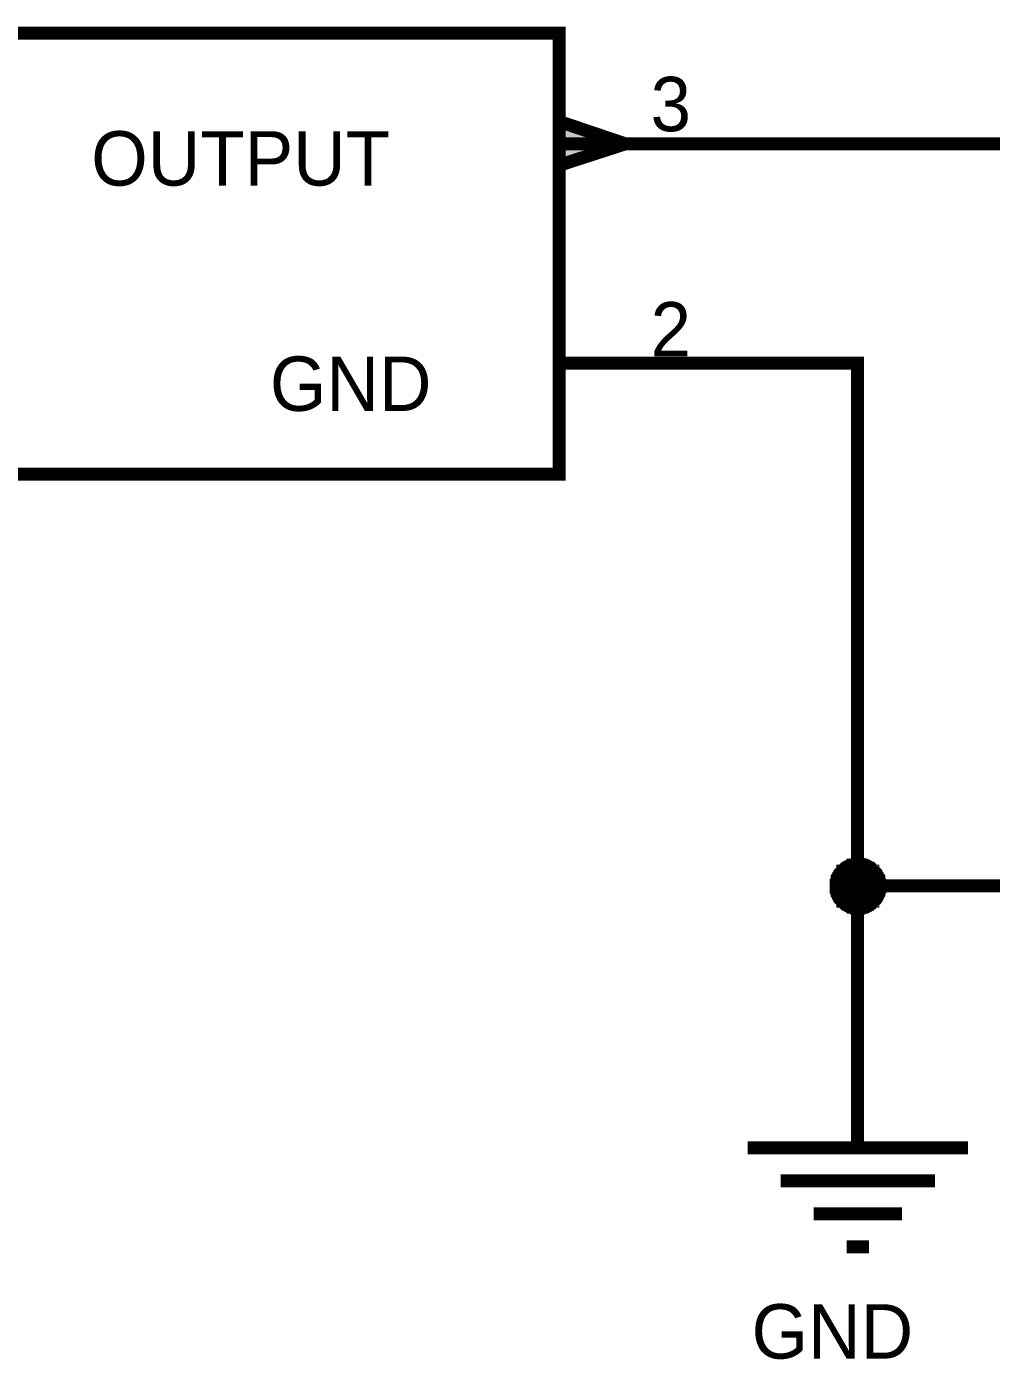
# Model space of a CAD drawing. Header units: millimetres. Extents: x 0 to 800, y 0 to 567.
# Drawn here: x 699.34 to 721.59, y 418.57 to 449.31 of the extents above; entities that cross this region are included whole.
import ezdxf

# ---------------------------------------------------------------- set-up
doc = ezdxf.new("R2010")
doc.units = ezdxf.units.MM
doc.layers.add('Sheet', color=255, linetype='Continuous')

msp = doc.modelspace()

# ---------------------------------------------------------------- linework, layer by layer
at = {"layer": 'Sheet'}
for points, const_width in [([(683.691, 449.162), (711.623, 449.162), (711.623, 438.993), (683.691, 438.993), (683.691, 449.162)], 0.3), ([(683.691, 449.162), (683.691, 438.993), (711.623, 438.993), (711.623, 449.162), (683.691, 449.162), (683.691, 449.162)], 0.0991), ([(713.146, 446.609), (711.623, 447.124), (711.623, 446.116), (713.146, 446.609)], 0.3), ([(713.146, 446.609), (711.623, 447.124), (711.623, 446.116), (713.146, 446.609)], 0.0991)]:
    msp.add_lwpolyline(points, close=True, dxfattribs=dict(at, const_width=const_width))
for points, const_width in [([(711.623, 446.609), (716.708, 446.609)], 0.3), ([(716.708, 446.609), (732.006, 446.609), (732.006, 444.481)], 0.3), ([(711.623, 441.547), (716.708, 441.547)], 0.3), ([(716.708, 441.547), (718.5, 441.547), (718.5, 429.496), (718.5, 425.98)], 0.3), ([(732.006, 431.781), (732.006, 429.496), (718.5, 429.496)], 0.3), ([(718.007, 429.496), (718.007, 429.519), (718.007, 429.541), (718.007, 429.564), (718.007, 429.586), (718.029, 429.608), (718.029, 429.631), (718.029, 429.676), (718.052, 429.698), (718.052, 429.698), (718.074, 429.72), (718.074, 429.743), (718.096, 429.765), (718.096, 429.788), (718.119, 429.81), (718.141, 429.832), (718.164, 429.832), (718.164, 429.855), (718.186, 429.877), (718.208, 429.9), (718.231, 429.9), (718.253, 429.922), (718.276, 429.922), (718.298, 429.944), (718.298, 429.944), (718.32, 429.967), (718.365, 429.967), (718.388, 429.967), (718.41, 429.989), (718.432, 429.989), (718.455, 429.989), (718.477, 429.989), (718.5, 429.989)], 0.3), ([(718.007, 429.496), (718.007, 429.519), (718.007, 429.541), (718.007, 429.564), (718.007, 429.586), (718.029, 429.608), (718.029, 429.631), (718.029, 429.676), (718.052, 429.698), (718.052, 429.698), (718.074, 429.72), (718.074, 429.743), (718.096, 429.765), (718.096, 429.788), (718.119, 429.81), (718.141, 429.832), (718.164, 429.832), (718.164, 429.855), (718.186, 429.877), (718.208, 429.9), (718.231, 429.9), (718.253, 429.922), (718.276, 429.922), (718.298, 429.944), (718.298, 429.944), (718.32, 429.967), (718.365, 429.967), (718.388, 429.967), (718.41, 429.989), (718.432, 429.989), (718.455, 429.989), (718.477, 429.989), (718.5, 429.989)], 0.3), ([(718.007, 429.496), (718.007, 429.519), (718.007, 429.541), (718.007, 429.564), (718.007, 429.586), (718.029, 429.608), (718.029, 429.631), (718.029, 429.676), (718.052, 429.698), (718.052, 429.698), (718.074, 429.72), (718.074, 429.743), (718.096, 429.765), (718.096, 429.788), (718.119, 429.81), (718.141, 429.832), (718.164, 429.832), (718.164, 429.855), (718.186, 429.877), (718.208, 429.9), (718.231, 429.9), (718.253, 429.922), (718.276, 429.922), (718.298, 429.944), (718.298, 429.944), (718.32, 429.967), (718.365, 429.967), (718.388, 429.967), (718.41, 429.989), (718.432, 429.989), (718.455, 429.989), (718.477, 429.989), (718.5, 429.989)], 0.3), ([(718.007, 429.496), (718.007, 429.519), (718.007, 429.541), (718.007, 429.564), (718.007, 429.586), (718.029, 429.608), (718.029, 429.631), (718.029, 429.676), (718.052, 429.698), (718.052, 429.698), (718.074, 429.72), (718.074, 429.743), (718.096, 429.765), (718.096, 429.788), (718.119, 429.81), (718.141, 429.832), (718.164, 429.832), (718.164, 429.855), (718.186, 429.877), (718.208, 429.9), (718.231, 429.9), (718.253, 429.922), (718.276, 429.922), (718.298, 429.944), (718.298, 429.944), (718.32, 429.967), (718.365, 429.967), (718.388, 429.967), (718.41, 429.989), (718.432, 429.989), (718.455, 429.989), (718.477, 429.989), (718.5, 429.989)], 0.3), ([(718.5, 429.989), (718.5, 429.989)], 0.3), ([(718.5, 429.989), (718.522, 429.989), (718.544, 429.989), (718.589, 429.989), (718.612, 429.989), (718.634, 429.967), (718.656, 429.967), (718.679, 429.967), (718.701, 429.944), (718.724, 429.944), (718.746, 429.922), (718.768, 429.922), (718.791, 429.9), (718.813, 429.9), (718.836, 429.877), (718.858, 429.855), (718.858, 429.832), (718.88, 429.832), (718.903, 429.81), (718.925, 429.788), (718.925, 429.765), (718.948, 429.743), (718.948, 429.72), (718.97, 429.698), (718.97, 429.698), (718.992, 429.676), (718.992, 429.631), (718.992, 429.608), (719.015, 429.586), (719.015, 429.564), (719.015, 429.541), (719.015, 429.519), (719.015, 429.496)], 0.3), ([(718.5, 429.989), (718.5, 429.989)], 0.3), ([(718.5, 429.989), (718.522, 429.989), (718.544, 429.989), (718.589, 429.989), (718.612, 429.989), (718.634, 429.967), (718.656, 429.967), (718.679, 429.967), (718.701, 429.944), (718.724, 429.944), (718.746, 429.922), (718.768, 429.922), (718.791, 429.9), (718.813, 429.9), (718.836, 429.877), (718.858, 429.855), (718.858, 429.832), (718.88, 429.832), (718.903, 429.81), (718.925, 429.788), (718.925, 429.765), (718.948, 429.743), (718.948, 429.72), (718.97, 429.698), (718.97, 429.698), (718.992, 429.676), (718.992, 429.631), (718.992, 429.608), (719.015, 429.586), (719.015, 429.564), (719.015, 429.541), (719.015, 429.519), (719.015, 429.496)], 0.3), ([(718.5, 429.989), (718.5, 429.989)], 0.3), ([(718.5, 429.989), (718.522, 429.989), (718.544, 429.989), (718.589, 429.989), (718.612, 429.989), (718.634, 429.967), (718.656, 429.967), (718.679, 429.967), (718.701, 429.944), (718.724, 429.944), (718.746, 429.922), (718.768, 429.922), (718.791, 429.9), (718.813, 429.9), (718.836, 429.877), (718.858, 429.855), (718.858, 429.832), (718.88, 429.832), (718.903, 429.81), (718.925, 429.788), (718.925, 429.765), (718.948, 429.743), (718.948, 429.72), (718.97, 429.698), (718.97, 429.698), (718.992, 429.676), (718.992, 429.631), (718.992, 429.608), (719.015, 429.586), (719.015, 429.564), (719.015, 429.541), (719.015, 429.519), (719.015, 429.496)], 0.3), ([(718.5, 429.989), (718.5, 429.989)], 0.3), ([(718.5, 429.989), (718.522, 429.989), (718.544, 429.989), (718.589, 429.989), (718.612, 429.989), (718.634, 429.967), (718.656, 429.967), (718.679, 429.967), (718.701, 429.944), (718.724, 429.944), (718.746, 429.922), (718.768, 429.922), (718.791, 429.9), (718.813, 429.9), (718.836, 429.877), (718.858, 429.855), (718.858, 429.832), (718.88, 429.832), (718.903, 429.81), (718.925, 429.788), (718.925, 429.765), (718.948, 429.743), (718.948, 429.72), (718.97, 429.698), (718.97, 429.698), (718.992, 429.676), (718.992, 429.631), (718.992, 429.608), (719.015, 429.586), (719.015, 429.564), (719.015, 429.541), (719.015, 429.519), (719.015, 429.496)], 0.3), ([(718.007, 429.496), (718.007, 429.519), (718.007, 429.541), (718.007, 429.564), (718.007, 429.586), (718.029, 429.608), (718.029, 429.631), (718.029, 429.676), (718.052, 429.698), (718.052, 429.698), (718.074, 429.72), (718.074, 429.743), (718.096, 429.765), (718.096, 429.788), (718.119, 429.81), (718.141, 429.832), (718.164, 429.832), (718.164, 429.855), (718.186, 429.877), (718.208, 429.9), (718.231, 429.9), (718.253, 429.922), (718.276, 429.922), (718.298, 429.944), (718.298, 429.944), (718.32, 429.967), (718.365, 429.967), (718.388, 429.967), (718.41, 429.989), (718.432, 429.989), (718.455, 429.989), (718.477, 429.989), (718.5, 429.989)], 0.0991), ([(718.007, 429.496), (718.007, 429.519), (718.007, 429.541), (718.007, 429.564), (718.007, 429.586), (718.029, 429.608), (718.029, 429.631), (718.029, 429.676), (718.052, 429.698), (718.052, 429.698), (718.074, 429.72), (718.074, 429.743), (718.096, 429.765), (718.096, 429.788), (718.119, 429.81), (718.141, 429.832), (718.164, 429.832), (718.164, 429.855), (718.186, 429.877), (718.208, 429.9), (718.231, 429.9), (718.253, 429.922), (718.276, 429.922), (718.298, 429.944), (718.298, 429.944), (718.32, 429.967), (718.365, 429.967), (718.388, 429.967), (718.41, 429.989), (718.432, 429.989), (718.455, 429.989), (718.477, 429.989), (718.5, 429.989)], 0.0991), ([(718.007, 429.496), (718.007, 429.519), (718.007, 429.541), (718.007, 429.564), (718.007, 429.586), (718.029, 429.608), (718.029, 429.631), (718.029, 429.676), (718.052, 429.698), (718.052, 429.698), (718.074, 429.72), (718.074, 429.743), (718.096, 429.765), (718.096, 429.788), (718.119, 429.81), (718.141, 429.832), (718.164, 429.832), (718.164, 429.855), (718.186, 429.877), (718.208, 429.9), (718.231, 429.9), (718.253, 429.922), (718.276, 429.922), (718.298, 429.944), (718.298, 429.944), (718.32, 429.967), (718.365, 429.967), (718.388, 429.967), (718.41, 429.989), (718.432, 429.989), (718.455, 429.989), (718.477, 429.989), (718.5, 429.989)], 0.0991), ([(718.007, 429.496), (718.007, 429.519), (718.007, 429.541), (718.007, 429.564), (718.007, 429.586), (718.029, 429.608), (718.029, 429.631), (718.029, 429.676), (718.052, 429.698), (718.052, 429.698), (718.074, 429.72), (718.074, 429.743), (718.096, 429.765), (718.096, 429.788), (718.119, 429.81), (718.141, 429.832), (718.164, 429.832), (718.164, 429.855), (718.186, 429.877), (718.208, 429.9), (718.231, 429.9), (718.253, 429.922), (718.276, 429.922), (718.298, 429.944), (718.298, 429.944), (718.32, 429.967), (718.365, 429.967), (718.388, 429.967), (718.41, 429.989), (718.432, 429.989), (718.455, 429.989), (718.477, 429.989), (718.5, 429.989)], 0.0991), ([(718.5, 429.989), (718.5, 429.989)], 0.0991), ([(718.5, 429.989), (718.522, 429.989), (718.544, 429.989), (718.589, 429.989), (718.612, 429.989), (718.634, 429.967), (718.656, 429.967), (718.679, 429.967), (718.701, 429.944), (718.724, 429.944), (718.746, 429.922), (718.768, 429.922), (718.791, 429.9), (718.813, 429.9), (718.836, 429.877), (718.858, 429.855), (718.858, 429.832), (718.88, 429.832), (718.903, 429.81), (718.925, 429.788), (718.925, 429.765), (718.948, 429.743), (718.948, 429.72), (718.97, 429.698), (718.97, 429.698), (718.992, 429.676), (718.992, 429.631), (718.992, 429.608), (719.015, 429.586), (719.015, 429.564), (719.015, 429.541), (719.015, 429.519), (719.015, 429.496)], 0.0991), ([(718.5, 429.989), (718.5, 429.989)], 0.0991), ([(718.5, 429.989), (718.522, 429.989), (718.544, 429.989), (718.589, 429.989), (718.612, 429.989), (718.634, 429.967), (718.656, 429.967), (718.679, 429.967), (718.701, 429.944), (718.724, 429.944), (718.746, 429.922), (718.768, 429.922), (718.791, 429.9), (718.813, 429.9), (718.836, 429.877), (718.858, 429.855), (718.858, 429.832), (718.88, 429.832), (718.903, 429.81), (718.925, 429.788), (718.925, 429.765), (718.948, 429.743), (718.948, 429.72), (718.97, 429.698), (718.97, 429.698), (718.992, 429.676), (718.992, 429.631), (718.992, 429.608), (719.015, 429.586), (719.015, 429.564), (719.015, 429.541), (719.015, 429.519), (719.015, 429.496)], 0.0991), ([(718.5, 429.989), (718.5, 429.989)], 0.0991), ([(718.5, 429.989), (718.522, 429.989), (718.544, 429.989), (718.589, 429.989), (718.612, 429.989), (718.634, 429.967), (718.656, 429.967), (718.679, 429.967), (718.701, 429.944), (718.724, 429.944), (718.746, 429.922), (718.768, 429.922), (718.791, 429.9), (718.813, 429.9), (718.836, 429.877), (718.858, 429.855), (718.858, 429.832), (718.88, 429.832), (718.903, 429.81), (718.925, 429.788), (718.925, 429.765), (718.948, 429.743), (718.948, 429.72), (718.97, 429.698), (718.97, 429.698), (718.992, 429.676), (718.992, 429.631), (718.992, 429.608), (719.015, 429.586), (719.015, 429.564), (719.015, 429.541), (719.015, 429.519), (719.015, 429.496)], 0.0991), ([(718.5, 429.989), (718.5, 429.989)], 0.0991), ([(718.5, 429.989), (718.522, 429.989), (718.544, 429.989), (718.589, 429.989), (718.612, 429.989), (718.634, 429.967), (718.656, 429.967), (718.679, 429.967), (718.701, 429.944), (718.724, 429.944), (718.746, 429.922), (718.768, 429.922), (718.791, 429.9), (718.813, 429.9), (718.836, 429.877), (718.858, 429.855), (718.858, 429.832), (718.88, 429.832), (718.903, 429.81), (718.925, 429.788), (718.925, 429.765), (718.948, 429.743), (718.948, 429.72), (718.97, 429.698), (718.97, 429.698), (718.992, 429.676), (718.992, 429.631), (718.992, 429.608), (719.015, 429.586), (719.015, 429.564), (719.015, 429.541), (719.015, 429.519), (719.015, 429.496)], 0.0991), ([(718.5, 428.981), (718.477, 428.981), (718.455, 428.981), (718.432, 428.981), (718.41, 428.981), (718.388, 429.004), (718.365, 429.004), (718.32, 429.004), (718.298, 429.026), (718.298, 429.026), (718.276, 429.048), (718.253, 429.048), (718.231, 429.071), (718.208, 429.071), (718.186, 429.093), (718.164, 429.116), (718.164, 429.138), (718.141, 429.138), (718.119, 429.16), (718.096, 429.183), (718.096, 429.205), (718.074, 429.228), (718.074, 429.25), (718.052, 429.272), (718.052, 429.295), (718.029, 429.317), (718.029, 429.34), (718.029, 429.362), (718.007, 429.384), (718.007, 429.407), (718.007, 429.452), (718.007, 429.474), (718.007, 429.496)], 0.3), ([(718.007, 429.496), (718.007, 429.496)], 0.3), ([(718.5, 428.981), (718.477, 428.981), (718.455, 428.981), (718.432, 428.981), (718.41, 428.981), (718.388, 429.004), (718.365, 429.004), (718.32, 429.004), (718.298, 429.026), (718.298, 429.026), (718.276, 429.048), (718.253, 429.048), (718.231, 429.071), (718.208, 429.071), (718.186, 429.093), (718.164, 429.116), (718.164, 429.138), (718.141, 429.138), (718.119, 429.16), (718.096, 429.183), (718.096, 429.205), (718.074, 429.228), (718.074, 429.25), (718.052, 429.272), (718.052, 429.295), (718.029, 429.317), (718.029, 429.34), (718.029, 429.362), (718.007, 429.384), (718.007, 429.407), (718.007, 429.452), (718.007, 429.474), (718.007, 429.496)], 0.3), ([(718.007, 429.496), (718.007, 429.496)], 0.3), ([(718.5, 428.981), (718.477, 428.981), (718.455, 428.981), (718.432, 428.981), (718.41, 428.981), (718.388, 429.004), (718.365, 429.004), (718.32, 429.004), (718.298, 429.026), (718.298, 429.026), (718.276, 429.048), (718.253, 429.048), (718.231, 429.071), (718.208, 429.071), (718.186, 429.093), (718.164, 429.116), (718.164, 429.138), (718.141, 429.138), (718.119, 429.16), (718.096, 429.183), (718.096, 429.205), (718.074, 429.228), (718.074, 429.25), (718.052, 429.272), (718.052, 429.295), (718.029, 429.317), (718.029, 429.34), (718.029, 429.362), (718.007, 429.384), (718.007, 429.407), (718.007, 429.452), (718.007, 429.474), (718.007, 429.496)], 0.3), ([(718.007, 429.496), (718.007, 429.496)], 0.3), ([(718.5, 428.981), (718.477, 428.981), (718.455, 428.981), (718.432, 428.981), (718.41, 428.981), (718.388, 429.004), (718.365, 429.004), (718.32, 429.004), (718.298, 429.026), (718.298, 429.026), (718.276, 429.048), (718.253, 429.048), (718.231, 429.071), (718.208, 429.071), (718.186, 429.093), (718.164, 429.116), (718.164, 429.138), (718.141, 429.138), (718.119, 429.16), (718.096, 429.183), (718.096, 429.205), (718.074, 429.228), (718.074, 429.25), (718.052, 429.272), (718.052, 429.295), (718.029, 429.317), (718.029, 429.34), (718.029, 429.362), (718.007, 429.384), (718.007, 429.407), (718.007, 429.452), (718.007, 429.474), (718.007, 429.496)], 0.3), ([(718.007, 429.496), (718.007, 429.496)], 0.3), ([(718.5, 428.981), (718.477, 428.981), (718.455, 428.981), (718.432, 428.981), (718.41, 428.981), (718.388, 429.004), (718.365, 429.004), (718.32, 429.004), (718.298, 429.026), (718.298, 429.026), (718.276, 429.048), (718.253, 429.048), (718.231, 429.071), (718.208, 429.071), (718.186, 429.093), (718.164, 429.116), (718.164, 429.138), (718.141, 429.138), (718.119, 429.16), (718.096, 429.183), (718.096, 429.205), (718.074, 429.228), (718.074, 429.25), (718.052, 429.272), (718.052, 429.295), (718.029, 429.317), (718.029, 429.34), (718.029, 429.362), (718.007, 429.384), (718.007, 429.407), (718.007, 429.452), (718.007, 429.474), (718.007, 429.496)], 0.0991), ([(718.007, 429.496), (718.007, 429.496)], 0.0991), ([(718.5, 428.981), (718.477, 428.981), (718.455, 428.981), (718.432, 428.981), (718.41, 428.981), (718.388, 429.004), (718.365, 429.004), (718.32, 429.004), (718.298, 429.026), (718.298, 429.026), (718.276, 429.048), (718.253, 429.048), (718.231, 429.071), (718.208, 429.071), (718.186, 429.093), (718.164, 429.116), (718.164, 429.138), (718.141, 429.138), (718.119, 429.16), (718.096, 429.183), (718.096, 429.205), (718.074, 429.228), (718.074, 429.25), (718.052, 429.272), (718.052, 429.295), (718.029, 429.317), (718.029, 429.34), (718.029, 429.362), (718.007, 429.384), (718.007, 429.407), (718.007, 429.452), (718.007, 429.474), (718.007, 429.496)], 0.0991), ([(718.007, 429.496), (718.007, 429.496)], 0.0991), ([(718.5, 428.981), (718.477, 428.981), (718.455, 428.981), (718.432, 428.981), (718.41, 428.981), (718.388, 429.004), (718.365, 429.004), (718.32, 429.004), (718.298, 429.026), (718.298, 429.026), (718.276, 429.048), (718.253, 429.048), (718.231, 429.071), (718.208, 429.071), (718.186, 429.093), (718.164, 429.116), (718.164, 429.138), (718.141, 429.138), (718.119, 429.16), (718.096, 429.183), (718.096, 429.205), (718.074, 429.228), (718.074, 429.25), (718.052, 429.272), (718.052, 429.295), (718.029, 429.317), (718.029, 429.34), (718.029, 429.362), (718.007, 429.384), (718.007, 429.407), (718.007, 429.452), (718.007, 429.474), (718.007, 429.496)], 0.0991), ([(718.007, 429.496), (718.007, 429.496)], 0.0991), ([(718.5, 428.981), (718.477, 428.981), (718.455, 428.981), (718.432, 428.981), (718.41, 428.981), (718.388, 429.004), (718.365, 429.004), (718.32, 429.004), (718.298, 429.026), (718.298, 429.026), (718.276, 429.048), (718.253, 429.048), (718.231, 429.071), (718.208, 429.071), (718.186, 429.093), (718.164, 429.116), (718.164, 429.138), (718.141, 429.138), (718.119, 429.16), (718.096, 429.183), (718.096, 429.205), (718.074, 429.228), (718.074, 429.25), (718.052, 429.272), (718.052, 429.295), (718.029, 429.317), (718.029, 429.34), (718.029, 429.362), (718.007, 429.384), (718.007, 429.407), (718.007, 429.452), (718.007, 429.474), (718.007, 429.496)], 0.0991), ([(718.007, 429.496), (718.007, 429.496)], 0.0991), ([(719.015, 429.496), (719.015, 429.474), (719.015, 429.452), (719.015, 429.407), (719.015, 429.384), (718.992, 429.362), (718.992, 429.34), (718.992, 429.317), (718.97, 429.295), (718.97, 429.272), (718.948, 429.25), (718.948, 429.228), (718.925, 429.205), (718.925, 429.183), (718.903, 429.16), (718.88, 429.138), (718.858, 429.138), (718.858, 429.116), (718.836, 429.093), (718.813, 429.071), (718.791, 429.071), (718.768, 429.048), (718.746, 429.048), (718.724, 429.026), (718.701, 429.026), (718.679, 429.004), (718.656, 429.004), (718.634, 429.004), (718.612, 428.981), (718.589, 428.981), (718.544, 428.981), (718.522, 428.981), (718.5, 428.981)], 0.3), ([(719.015, 429.496), (719.015, 429.474), (719.015, 429.452), (719.015, 429.407), (719.015, 429.384), (718.992, 429.362), (718.992, 429.34), (718.992, 429.317), (718.97, 429.295), (718.97, 429.272), (718.948, 429.25), (718.948, 429.228), (718.925, 429.205), (718.925, 429.183), (718.903, 429.16), (718.88, 429.138), (718.858, 429.138), (718.858, 429.116), (718.836, 429.093), (718.813, 429.071), (718.791, 429.071), (718.768, 429.048), (718.746, 429.048), (718.724, 429.026), (718.701, 429.026), (718.679, 429.004), (718.656, 429.004), (718.634, 429.004), (718.612, 428.981), (718.589, 428.981), (718.544, 428.981), (718.522, 428.981), (718.5, 428.981)], 0.3), ([(719.015, 429.496), (719.015, 429.474), (719.015, 429.452), (719.015, 429.407), (719.015, 429.384), (718.992, 429.362), (718.992, 429.34), (718.992, 429.317), (718.97, 429.295), (718.97, 429.272), (718.948, 429.25), (718.948, 429.228), (718.925, 429.205), (718.925, 429.183), (718.903, 429.16), (718.88, 429.138), (718.858, 429.138), (718.858, 429.116), (718.836, 429.093), (718.813, 429.071), (718.791, 429.071), (718.768, 429.048), (718.746, 429.048), (718.724, 429.026), (718.701, 429.026), (718.679, 429.004), (718.656, 429.004), (718.634, 429.004), (718.612, 428.981), (718.589, 428.981), (718.544, 428.981), (718.522, 428.981), (718.5, 428.981)], 0.3), ([(719.015, 429.496), (719.015, 429.474), (719.015, 429.452), (719.015, 429.407), (719.015, 429.384), (718.992, 429.362), (718.992, 429.34), (718.992, 429.317), (718.97, 429.295), (718.97, 429.272), (718.948, 429.25), (718.948, 429.228), (718.925, 429.205), (718.925, 429.183), (718.903, 429.16), (718.88, 429.138), (718.858, 429.138), (718.858, 429.116), (718.836, 429.093), (718.813, 429.071), (718.791, 429.071), (718.768, 429.048), (718.746, 429.048), (718.724, 429.026), (718.701, 429.026), (718.679, 429.004), (718.656, 429.004), (718.634, 429.004), (718.612, 428.981), (718.589, 428.981), (718.544, 428.981), (718.522, 428.981), (718.5, 428.981)], 0.3), ([(719.015, 429.496), (719.015, 429.474), (719.015, 429.452), (719.015, 429.407), (719.015, 429.384), (718.992, 429.362), (718.992, 429.34), (718.992, 429.317), (718.97, 429.295), (718.97, 429.272), (718.948, 429.25), (718.948, 429.228), (718.925, 429.205), (718.925, 429.183), (718.903, 429.16), (718.88, 429.138), (718.858, 429.138), (718.858, 429.116), (718.836, 429.093), (718.813, 429.071), (718.791, 429.071), (718.768, 429.048), (718.746, 429.048), (718.724, 429.026), (718.701, 429.026), (718.679, 429.004), (718.656, 429.004), (718.634, 429.004), (718.612, 428.981), (718.589, 428.981), (718.544, 428.981), (718.522, 428.981), (718.5, 428.981)], 0.0991), ([(719.015, 429.496), (719.015, 429.474), (719.015, 429.452), (719.015, 429.407), (719.015, 429.384), (718.992, 429.362), (718.992, 429.34), (718.992, 429.317), (718.97, 429.295), (718.97, 429.272), (718.948, 429.25), (718.948, 429.228), (718.925, 429.205), (718.925, 429.183), (718.903, 429.16), (718.88, 429.138), (718.858, 429.138), (718.858, 429.116), (718.836, 429.093), (718.813, 429.071), (718.791, 429.071), (718.768, 429.048), (718.746, 429.048), (718.724, 429.026), (718.701, 429.026), (718.679, 429.004), (718.656, 429.004), (718.634, 429.004), (718.612, 428.981), (718.589, 428.981), (718.544, 428.981), (718.522, 428.981), (718.5, 428.981)], 0.0991), ([(719.015, 429.496), (719.015, 429.474), (719.015, 429.452), (719.015, 429.407), (719.015, 429.384), (718.992, 429.362), (718.992, 429.34), (718.992, 429.317), (718.97, 429.295), (718.97, 429.272), (718.948, 429.25), (718.948, 429.228), (718.925, 429.205), (718.925, 429.183), (718.903, 429.16), (718.88, 429.138), (718.858, 429.138), (718.858, 429.116), (718.836, 429.093), (718.813, 429.071), (718.791, 429.071), (718.768, 429.048), (718.746, 429.048), (718.724, 429.026), (718.701, 429.026), (718.679, 429.004), (718.656, 429.004), (718.634, 429.004), (718.612, 428.981), (718.589, 428.981), (718.544, 428.981), (718.522, 428.981), (718.5, 428.981)], 0.0991), ([(719.015, 429.496), (719.015, 429.474), (719.015, 429.452), (719.015, 429.407), (719.015, 429.384), (718.992, 429.362), (718.992, 429.34), (718.992, 429.317), (718.97, 429.295), (718.97, 429.272), (718.948, 429.25), (718.948, 429.228), (718.925, 429.205), (718.925, 429.183), (718.903, 429.16), (718.88, 429.138), (718.858, 429.138), (718.858, 429.116), (718.836, 429.093), (718.813, 429.071), (718.791, 429.071), (718.768, 429.048), (718.746, 429.048), (718.724, 429.026), (718.701, 429.026), (718.679, 429.004), (718.656, 429.004), (718.634, 429.004), (718.612, 428.981), (718.589, 428.981), (718.544, 428.981), (718.522, 428.981), (718.5, 428.981)], 0.0991), ([(719.015, 429.496), (719.015, 429.496), (719.015, 429.496), (719.015, 429.496), (719.015, 429.496), (719.015, 429.496), (719.015, 429.496), (719.015, 429.496), (719.015, 429.496), (719.015, 429.496), (719.015, 429.496), (719.015, 429.496), (719.015, 429.496), (719.015, 429.496), (719.015, 429.496), (719.015, 429.496), (719.015, 429.496), (719.015, 429.496), (719.015, 429.496), (719.015, 429.496), (719.015, 429.496), (719.015, 429.496), (719.015, 429.496), (719.015, 429.496), (719.015, 429.496), (719.015, 429.496), (719.015, 429.496), (719.015, 429.496), (719.015, 429.496), (719.015, 429.496), (719.015, 429.496), (719.015, 429.496), (719.015, 429.496)], 0.3), ([(719.015, 429.496), (719.015, 429.496)], 0.3), ([(719.015, 429.496), (719.015, 429.496), (719.015, 429.496), (719.015, 429.496), (719.015, 429.496), (719.015, 429.496), (719.015, 429.496), (719.015, 429.496), (719.015, 429.496), (719.015, 429.496), (719.015, 429.496), (719.015, 429.496), (719.015, 429.496), (719.015, 429.496), (719.015, 429.496), (719.015, 429.496), (719.015, 429.496), (719.015, 429.496), (719.015, 429.496), (719.015, 429.496), (719.015, 429.496), (719.015, 429.496), (719.015, 429.496), (719.015, 429.496), (719.015, 429.496), (719.015, 429.496), (719.015, 429.496), (719.015, 429.496), (719.015, 429.496), (719.015, 429.496), (719.015, 429.496), (719.015, 429.496), (719.015, 429.496)], 0.3), ([(719.015, 429.496), (719.015, 429.496)], 0.3), ([(719.015, 429.496), (719.015, 429.496), (719.015, 429.496), (719.015, 429.496), (719.015, 429.496), (719.015, 429.496), (719.015, 429.496), (719.015, 429.496), (719.015, 429.496), (719.015, 429.496), (719.015, 429.496), (719.015, 429.496), (719.015, 429.496), (719.015, 429.496), (719.015, 429.496), (719.015, 429.496), (719.015, 429.496), (719.015, 429.496), (719.015, 429.496), (719.015, 429.496), (719.015, 429.496), (719.015, 429.496), (719.015, 429.496), (719.015, 429.496), (719.015, 429.496), (719.015, 429.496), (719.015, 429.496), (719.015, 429.496), (719.015, 429.496), (719.015, 429.496), (719.015, 429.496), (719.015, 429.496), (719.015, 429.496)], 0.3), ([(719.015, 429.496), (719.015, 429.496)], 0.3), ([(719.015, 429.496), (719.015, 429.496), (719.015, 429.496), (719.015, 429.496), (719.015, 429.496), (719.015, 429.496), (719.015, 429.496), (719.015, 429.496), (719.015, 429.496), (719.015, 429.496), (719.015, 429.496), (719.015, 429.496), (719.015, 429.496), (719.015, 429.496), (719.015, 429.496), (719.015, 429.496), (719.015, 429.496), (719.015, 429.496), (719.015, 429.496), (719.015, 429.496), (719.015, 429.496), (719.015, 429.496), (719.015, 429.496), (719.015, 429.496), (719.015, 429.496), (719.015, 429.496), (719.015, 429.496), (719.015, 429.496), (719.015, 429.496), (719.015, 429.496), (719.015, 429.496), (719.015, 429.496), (719.015, 429.496)], 0.3), ([(719.015, 429.496), (719.015, 429.496)], 0.3), ([(719.015, 429.496), (719.015, 429.496), (719.015, 429.496), (719.015, 429.496), (719.015, 429.496), (719.015, 429.496), (719.015, 429.496), (719.015, 429.496), (719.015, 429.496), (719.015, 429.496), (719.015, 429.496), (719.015, 429.496), (719.015, 429.496), (719.015, 429.496), (719.015, 429.496), (719.015, 429.496), (719.015, 429.496), (719.015, 429.496), (719.015, 429.496), (719.015, 429.496), (719.015, 429.496), (719.015, 429.496), (719.015, 429.496), (719.015, 429.496), (719.015, 429.496), (719.015, 429.496), (719.015, 429.496), (719.015, 429.496), (719.015, 429.496), (719.015, 429.496), (719.015, 429.496), (719.015, 429.496), (719.015, 429.496)], 0.0991), ([(719.015, 429.496), (719.015, 429.496)], 0.0991), ([(719.015, 429.496), (719.015, 429.496), (719.015, 429.496), (719.015, 429.496), (719.015, 429.496), (719.015, 429.496), (719.015, 429.496), (719.015, 429.496), (719.015, 429.496), (719.015, 429.496), (719.015, 429.496), (719.015, 429.496), (719.015, 429.496), (719.015, 429.496), (719.015, 429.496), (719.015, 429.496), (719.015, 429.496), (719.015, 429.496), (719.015, 429.496), (719.015, 429.496), (719.015, 429.496), (719.015, 429.496), (719.015, 429.496), (719.015, 429.496), (719.015, 429.496), (719.015, 429.496), (719.015, 429.496), (719.015, 429.496), (719.015, 429.496), (719.015, 429.496), (719.015, 429.496), (719.015, 429.496), (719.015, 429.496)], 0.0991), ([(719.015, 429.496), (719.015, 429.496)], 0.0991), ([(719.015, 429.496), (719.015, 429.496), (719.015, 429.496), (719.015, 429.496), (719.015, 429.496), (719.015, 429.496), (719.015, 429.496), (719.015, 429.496), (719.015, 429.496), (719.015, 429.496), (719.015, 429.496), (719.015, 429.496), (719.015, 429.496), (719.015, 429.496), (719.015, 429.496), (719.015, 429.496), (719.015, 429.496), (719.015, 429.496), (719.015, 429.496), (719.015, 429.496), (719.015, 429.496), (719.015, 429.496), (719.015, 429.496), (719.015, 429.496), (719.015, 429.496), (719.015, 429.496), (719.015, 429.496), (719.015, 429.496), (719.015, 429.496), (719.015, 429.496), (719.015, 429.496), (719.015, 429.496), (719.015, 429.496)], 0.0991), ([(719.015, 429.496), (719.015, 429.496)], 0.0991), ([(719.015, 429.496), (719.015, 429.496), (719.015, 429.496), (719.015, 429.496), (719.015, 429.496), (719.015, 429.496), (719.015, 429.496), (719.015, 429.496), (719.015, 429.496), (719.015, 429.496), (719.015, 429.496), (719.015, 429.496), (719.015, 429.496), (719.015, 429.496), (719.015, 429.496), (719.015, 429.496), (719.015, 429.496), (719.015, 429.496), (719.015, 429.496), (719.015, 429.496), (719.015, 429.496), (719.015, 429.496), (719.015, 429.496), (719.015, 429.496), (719.015, 429.496), (719.015, 429.496), (719.015, 429.496), (719.015, 429.496), (719.015, 429.496), (719.015, 429.496), (719.015, 429.496), (719.015, 429.496), (719.015, 429.496)], 0.0991), ([(719.015, 429.496), (719.015, 429.496)], 0.0991), ([(718.5, 425.98), (718.5, 423.449)], 0.3), ([(715.969, 423.449), (721.053, 423.449)], 0.3), ([(716.73, 422.687), (720.292, 422.687)], 0.3), ([(717.492, 421.926), (719.53, 421.926)], 0.3), ([(718.253, 421.164), (718.768, 421.164)], 0.3)]:
    msp.add_lwpolyline(points, dxfattribs=dict(at, const_width=const_width))
at = {"layer": 'Sheet', "const_width": 0.508}
msp.add_lwpolyline([(718.245, 429.499, 1), (718.753, 429.499, 1)], format="xyb", close=True, dxfattribs=at)
at = {"layer": 'Sheet'}
msp.add_solid([(711.572, 446.055), (713.302, 446.632), (711.572, 447.209)], dxfattribs=at)

# ---------------------------------------------------------------- texts
for s, height, p in [('3', 1.254, (713.729, 446.9)), ('OUTPUT', 1.2543, (700.827, 445.646)), ('2', 1.254, (713.729, 441.704)), ('GND', 1.2543, (704.948, 440.449)), ('GND', 1.2543, (716.058, 418.588))]:
    msp.add_text(s, height=height, dxfattribs=at).set_placement(p)

doc.saveas('drawing.dxf')
